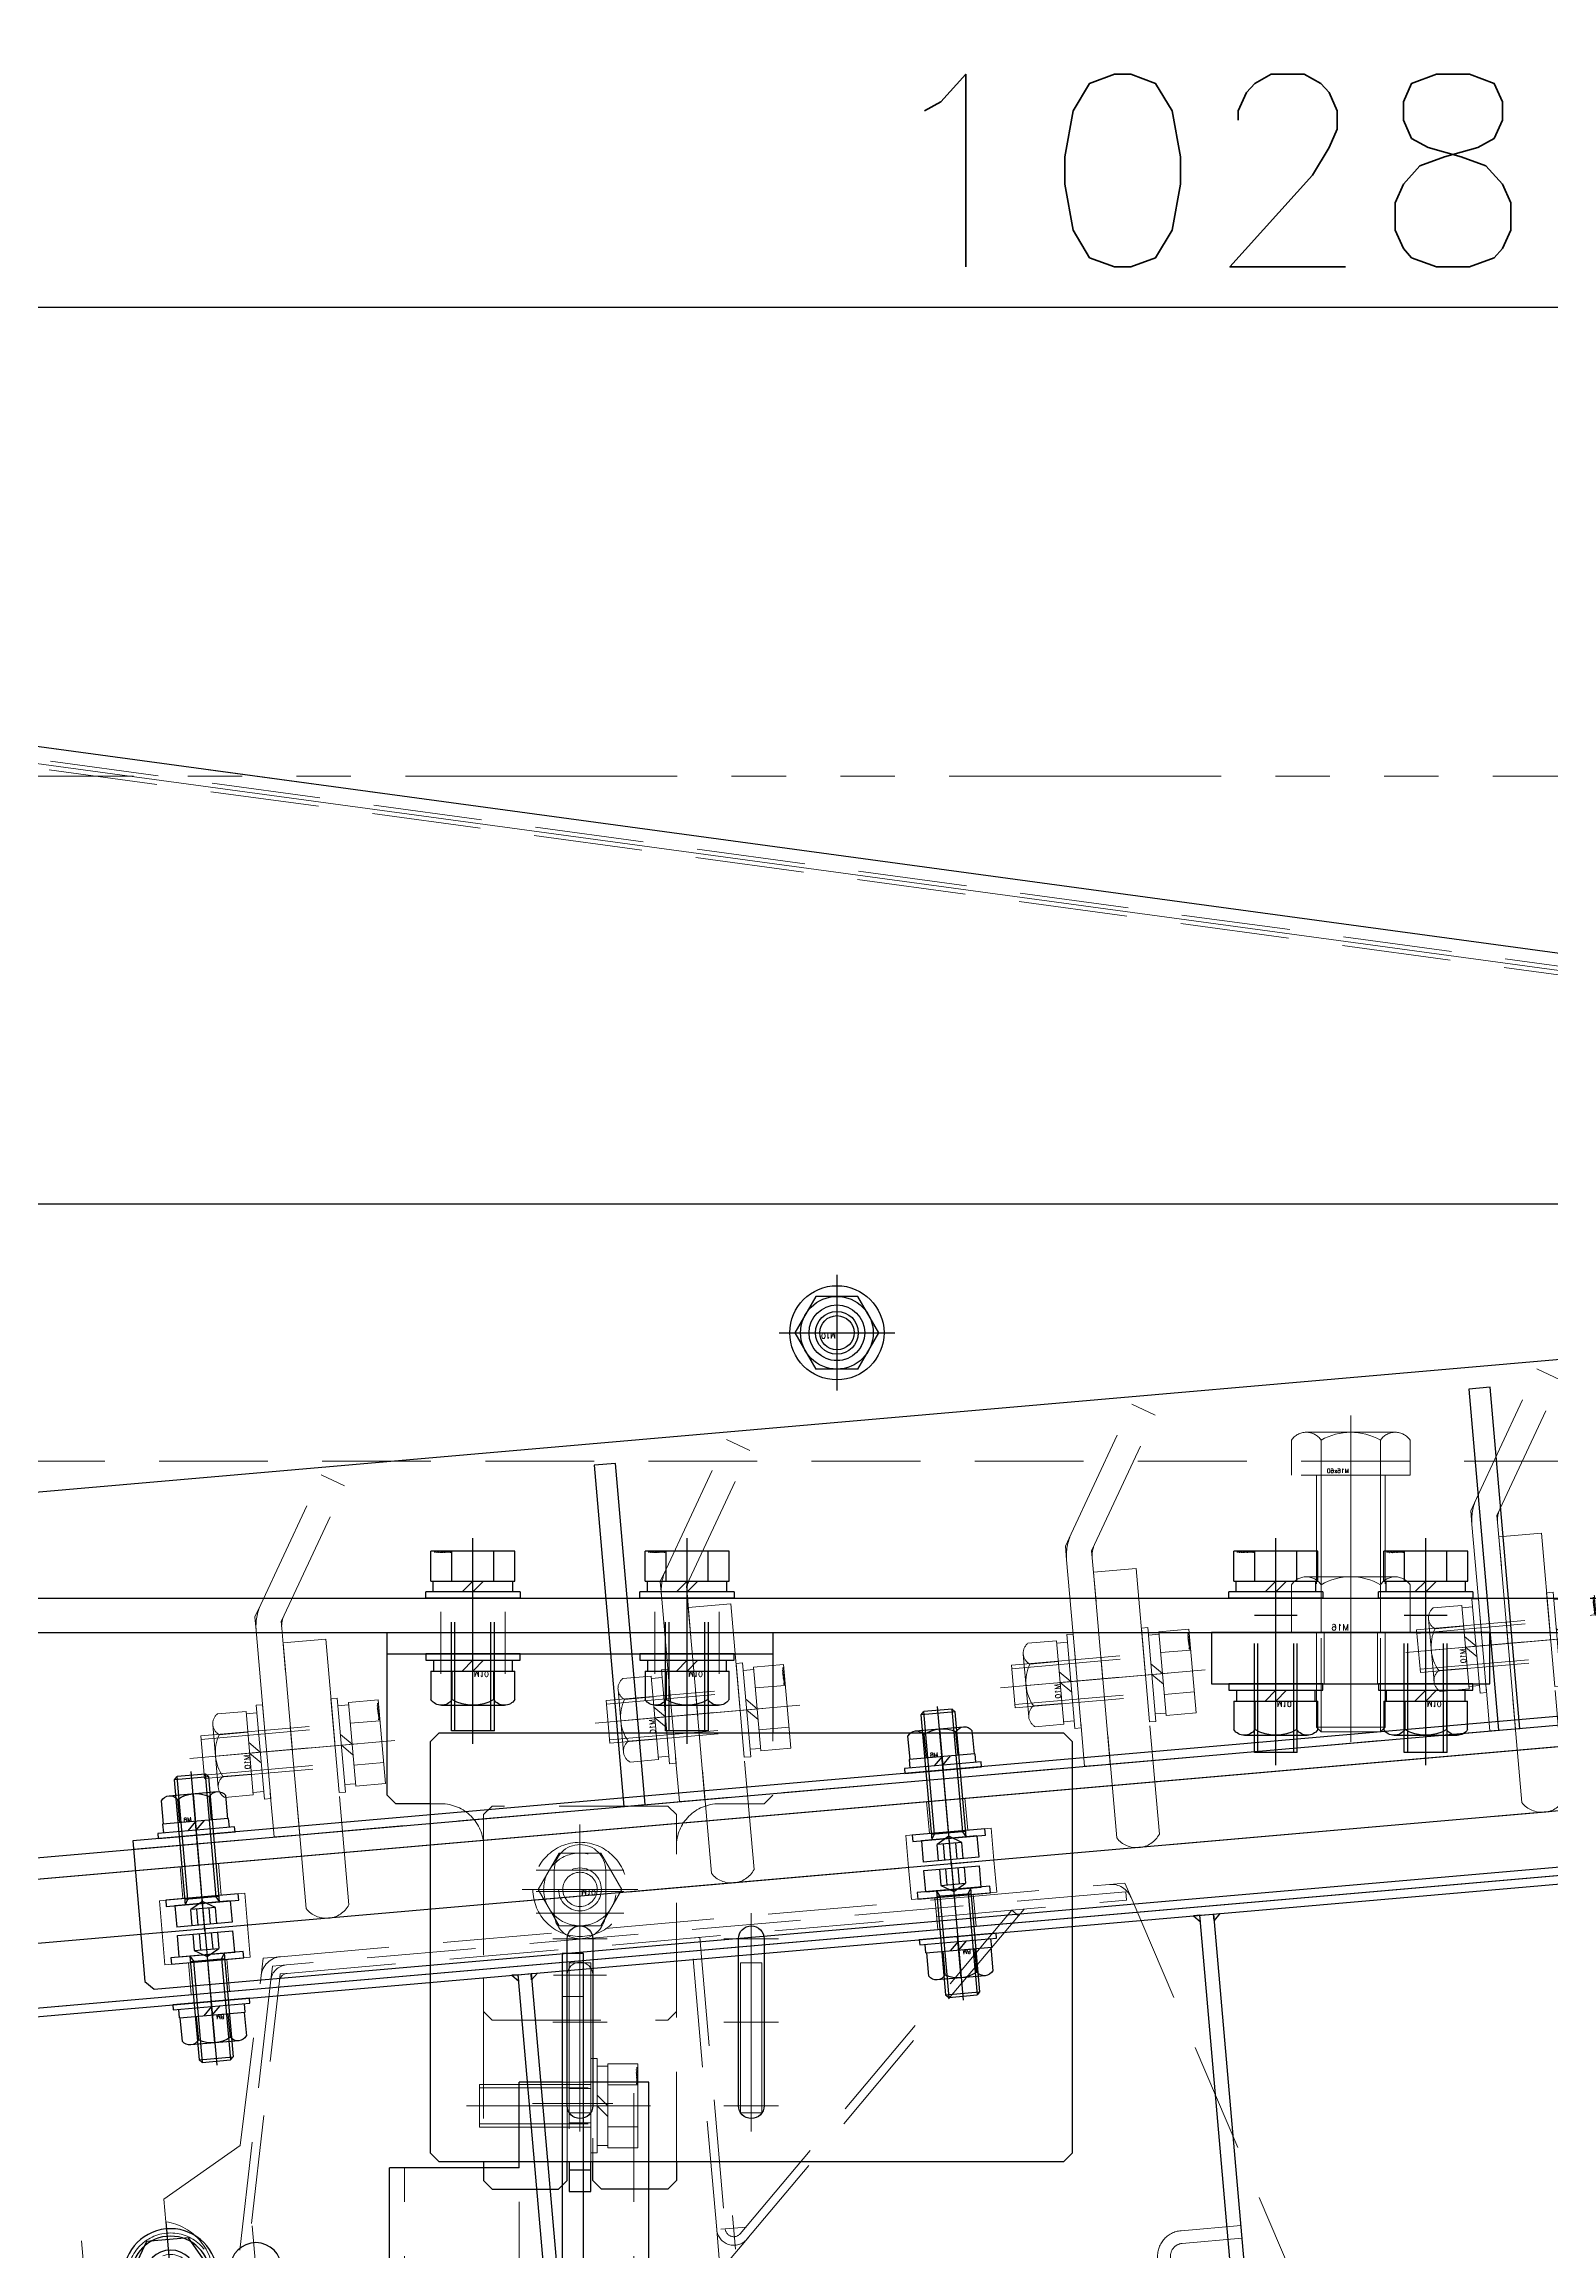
# Model space of a CAD drawing. Header units: millimetres. Extents: x -8731 to 85711, y -14522 to 31379.
# Drawn here: x 72489 to 72841, y 7617 to 8132 of the extents above; entities that cross this region are included whole.
import ezdxf

# ---------------------------------------------------------------- set-up
doc = ezdxf.new("R2010")
doc.units = ezdxf.units.MM
doc.header["$LTSCALE"] = 4
doc.header["$PDMODE"] = 99
doc.header["$PDSIZE"] = 1
for name, pattern in [('CENTER2', [28.575, 19.05, -3.175, 3.175, -3.175]), ('HIDDEN', [9.525, 6.35, -3.175]), ('PHANTOM2', [31.75, 15.875, -3.175, 3.175, -3.175, 3.175, -3.175])]:
    doc.linetypes.add(name, pattern=pattern)
for name, color, linetype, lineweight in [('04_HIDDEN', 2, 'HIDDEN', 13), ('05_CENTER', 4, 'CENTER2', 13), ('06_PHANTOM', 2, 'PHANTOM2', 13), ('07_TEXT', 3, 'Continuous', 13)]:
    doc.layers.add(name, color=color, linetype=linetype, lineweight=lineweight)
doc.layers.add('10_DRAFT', color=8, linetype='Continuous', lineweight=0, plot=False)
doc.styles.add('KANJI0', font='txt.shx', dxfattribs={"width": 0.9, "height": 30, "bigfont": 'bigfont'})
doc.styles.add('KSS_TXT', font='txt.shx', dxfattribs={"bigfont": 'extfont2.shx'})
doc.styles.add('KSS_TXT_L', font='txt.shx', dxfattribs={"height": 9, "bigfont": 'extfont2.shx'})
doc.dimstyles.new('KSS_DIM', dxfattribs={"dimscale": 3, "dimtxt": 3, "dimasz": 2.5, "dimexe": 1.25, "dimexo": 0.625, "dimtad": 1, "dimdsep": 46, "dimtxsty": 'KSS_TXT', "dimblk": 'OPEN30', "dimcen": 0, "dimazin": 2, "dimtfac": 0.75, "dimtmove": 0, "dimatfit": 3, "dimldrblk": 'OPEN30', "dimfxl": 1, "dimtolj": 1, "dimarcsym": 0})

# ---------------------------------------------------------------- blocks, each defined once
blk = doc.blocks.new('A$C2A205131_1_1_1')
at = {"color": 0}
for p, q in [((1025, 18), (0, 18)), ((4.33, -42.59), (1024.33, -181.23))]:
    blk.add_line(p, q, dxfattribs=at)
blk.add_circle((600, -12), 6.5, dxfattribs=at)
at = {"layer": '04_HIDDEN'}
for p, q in [((3.46, -39.44), (1026.27, -178.47)), ((3.73, -37.46), (1026.54, -176.48))]:
    blk.add_line(p, q, dxfattribs=at)
at = {"layer": '05_CENTER'}
for p, q in [((600, -24.03), (600, 0.03)), ((612.03, -12), (587.97, -12))]:
    blk.add_line(p, q, dxfattribs=at)
at = {"layer": '10_DRAFT'}
blk.add_lwpolyline([(1029, -272), (1029, -180.45, 0.375177), (1026.4, -177.47), (3.6, -38.45, -0.375177), (1, -35.48), (1, 18)], format="xyb", dxfattribs=at)
blk = doc.blocks.new('10b_2_1')
at = {"color": 0, "linetype": 'CENTER2'}
for p, q in [((0, -13.51), (0, 13.51)), ((13.51, 0), (-13.51, 0))]:
    blk.add_line(p, q, dxfattribs=at)
at = {"color": 0}
for p, q in [((-4.9, 8.49), (-9.8, 0)), ((-4.9, 8.49), (4.9, 8.49)), ((9.8, 0), (4.9, 8.49)), ((-9.8, 0), (-4.9, -8.49)), ((4.9, -8.49), (9.8, 0)), ((-4.9, -8.49), (4.9, -8.49))]:
    blk.add_line(p, q, dxfattribs=at)
for radius in [11, 8.49, 5, 4]:
    blk.add_circle((0, 0), radius, dxfattribs=at)
at = {"layer": '10_DRAFT', "style": 'KSS_TXT'}
blk.add_text('M10', height=1.25, dxfattribs=at).set_placement((0.26, 0.12))
blk = doc.blocks.new('A$C08C40B1A_1')
blk.add_blockref('10b_2_1', (-900, 0))
at = {"layer": '04_HIDDEN'}
blk.add_blockref('A$C2A205131_1_1_1', (-1500, 12), dxfattribs=at)
blk = doc.blocks.new('_Open30')
at = {"color": 0, "linetype": 'ByBlock', "lineweight": -2}
for p, q in [((-1, 0.268), (0, 0)), ((0, 0), (-1, -0.268)), ((0, 0), (-1, 0))]:
    blk.add_line(p, q, dxfattribs=at)
blk = doc.blocks.new('*D4588')
at = {"layer": '07_TEXT', "color": 0, "lineweight": -2, "transparency": 16777216}
for p, q in [((72245.94, 8060.74), (72245.94, 8089.68)), ((73273.94, 7870.74), (73273.94, 8089.68)), ((72283.44, 8070.93), (73236.44, 8070.93))]:
    blk.add_line(p, q, dxfattribs=at)
at = {"layer": 'Defpoints', "color": 0, "transparency": 16777216}
for p in [(73273.94, 8070.93), (72245.94, 8051.37), (73273.94, 7861.37)]:
    blk.add_point(p, dxfattribs=at)
at = {"layer": '07_TEXT', "color": 0, "lineweight": -2, "transparency": 16777216, "xscale": 37.5, "yscale": 37.5, "zscale": 37.5, "rotation": 180}
blk.add_blockref('_Open30', (72245.94, 8070.93), dxfattribs=at)
at = {"layer": '07_TEXT', "color": 0, "lineweight": -2, "transparency": 16777216, "xscale": 37.5, "yscale": 37.5, "zscale": 37.5}
blk.add_blockref('_Open30', (73273.94, 8070.93), dxfattribs=at)
at = {"layer": '07_TEXT', "color": 0, "transparency": 16777216, "insert": (72759.94, 8102.81), "char_height": 45, "attachment_point": 5, "style": 'KSS_TXT'}
blk.add_mtext('\\A1;1028', dxfattribs=at)
blk = doc.blocks.new('A$C2B5B3F11_1_1_1')
at = {"color": 0}
blk.add_line((50, -192), (2550, -192), dxfattribs=at)
blk.add_lwpolyline([(50, -200), (2550, -200), (2550, -100), (50, -100)], close=True, dxfattribs=at)
blk.add_circle((1950, -130), 6.5, dxfattribs=at)
at = {"layer": '05_CENTER'}
for p, q in [((1950, -117.97), (1950, -142.03)), ((1937.97, -130), (1962.03, -130)), ((1865, -208.1), (1865, -183.9)), ((1915, -208.1), (1915, -183.9)), ((2052.5, -208.07), (2052.5, -183.87)), ((2087.5, -208.06), (2087.5, -183.87))]:
    blk.add_line(p, q, dxfattribs=at)
blk = doc.blocks.new('A$C630344D5_1_1_1')
at = {"color": 0}
blk.add_lwpolyline([(1160, 150.2), (280, 150.2, -0.037623), (275.52, 150.54), (28.38, 187.87, 1.096072), (6.32, -189.89), (309, -179.82, -0.030069), (312.61, -179.91), (1997.39, -326.79, 0.610481), (2025.81, -281.61), (1921.29, -105.09, -0.309422), (1923.51, -71.27), (2106.95, 162.34, 0.68117), (2034, 286.77), (1164.64, 150.56, -0.038872), (1160, 150.2)], format="xyb", dxfattribs=at)
blk = doc.blocks.new('A$C7E374867_2_1')
at = {"color": 0}
for p, q in [((-9.81, 11), (9.81, 11)), ((-9.81, 4), (-9.81, 11)), ((-4.91, 4), (-4.91, 11)), ((4.91, 4), (4.91, 11)), ((9.81, 4), (9.81, 11)), ((-11, 1.5), (11, 1.5)), ((-11, 1.5), (-11, 0)), ((-11, 0), (11, 0)), ((9.81, 4), (-9.81, 4)), ((-9.25, 4), (-9.25, 1.5)), ((0, 1.5), (-2.5, 4)), ((0, 4), (2.5, 1.5)), ((9.25, 1.5), (9.25, 4)), ((11, 0), (11, 1.5))]:
    blk.add_line(p, q, dxfattribs=at)
at = {"color": 0, "linetype": 'CENTER2'}
blk.add_line((0, -29), (0, 14), dxfattribs=at)
at = {"color": 0, "linetype": 'HIDDEN'}
for p, q in [((-5, -26), (-5, 0)), ((-4.19, -26), (-4.19, 0)), ((4.19, -26), (4.19, 0)), ((5, -26), (5, 0)), ((-5, -26), (5, -26))]:
    blk.add_line(p, q, dxfattribs=at)
at = {"layer": '10_DRAFT', "style": 'KSS_TXT_L'}
blk.add_text('BT-M10x30L,SW,PW', height=0.3, dxfattribs=at).set_placement((5.05, 10.66))
blk = doc.blocks.new('M10Tz_1_1_1')
at = {"color": 0}
for radius in [5, 4]:
    blk.add_circle((0, 0), radius, dxfattribs=at)
at = {"layer": '05_CENTER'}
for p, q in [((0, -8.34), (0, 8.34)), ((8.34, 0), (-8.34, 0))]:
    blk.add_line(p, q, dxfattribs=at)
blk = doc.blocks.new('A$C3BC44F41_1_1')
at = {"color": 0}
for p, q in [((9.5, 130), (7.5, 128)), ((9.5, 130), (25, 130)), ((27, 128), (25, 130)), ((33, 128), (35, 130)), ((35, 130), (50.5, 130)), ((50.5, 130), (52.5, 128)), ((7.5, 50), (7.5, 128)), ((27, 128), (27, 80)), ((33, 80), (33, 128)), ((52.5, 128), (52.5, 50)), ((-15, 38), (-13, 40)), ((-15, 38), (-15, 0)), ((-13, 40), (-2.5, 40)), ((62.5, 40), (73, 40)), ((73, 40), (75, 38)), ((75, 0), (75, 38)), ((75, 5), (-15, 5)), ((-15, 0), (75, 0))]:
    blk.add_line(p, q, dxfattribs=at)
for centre, radius, start, end in [((30, 80), 3, 180, 0), ((-2.5, 50), 10, 270, 0), ((62.5, 50), 10, 180, 270)]:
    blk.add_arc(centre, radius, start, end, dxfattribs=at)
at = {"layer": '05_CENTER'}
for p, q in [((23.79, 80), (36.21, 80)), ((-2.5, 9.66), (-2.5, -4.8)), ((12.5, 9.66), (12.5, -4.8)), ((47.5, 9.66), (47.5, -4.8)), ((62.5, 9.66), (62.5, -4.8))]:
    blk.add_line(p, q, dxfattribs=at)
at = {"layer": '10_DRAFT'}
for p, q in [((5, 5), (5, 0)), ((55, 5), (55, 0))]:
    blk.add_line(p, q, dxfattribs=at)
blk.add_blockref('M10Tz_1_1_1', (30, 60))
blk = doc.blocks.new('A$C16652244_1_1')
at = {"color": 0}
blk.add_line((0, 15), (5, 15), dxfattribs=at)
blk.add_lwpolyline([(0, 20), (5, 20), (5, -20), (0, -20)], close=True)
at = {"layer": '04_HIDDEN'}
for p, q in [((0, 5), (5, 5)), ((0, 4), (5, 4)), ((0, 0), (5, 0)), ((0, -4), (5, -4)), ((0, -5), (5, -5))]:
    blk.add_line(p, q, dxfattribs=at)
at = {"layer": '05_CENTER'}
blk.add_line((-4.09, 0), (9.09, 0), dxfattribs=at)
blk = doc.blocks.new('A$C218D197C_1_1')
at = {"color": 0}
blk.add_lwpolyline([(-20.5, 30), (20.5, 30), (22.5, 28), (22.5, -18), (20.5, -20), (-20.5, -20), (-22.5, -18), (-22.5, 28)], close=True, dxfattribs=at)
blk.add_lwpolyline([(-6, 5), (-6, -5, 1), (6, -5), (6, 5, 1)], format="xyb", close=True, dxfattribs=at)
at = {"layer": '05_CENTER'}
for p, q in [((0, -15.68), (0, 15.68)), ((-10.27, 5), (10.27, 5)), ((-10.27, -5), (10.27, -5))]:
    blk.add_line(p, q, dxfattribs=at)
at = {"layer": '10_DRAFT'}
blk.add_line((-10.27, 0), (10.27, 0), dxfattribs=at)
blk = doc.blocks.new('A$C1A3C2C0C_1_1_1')
at = {"color": 0}
for p, q in [((-9.81, 11), (9.81, 11)), ((-9.81, 4), (-9.81, 11)), ((-4.91, 4), (-4.91, 11)), ((4.91, 4), (4.91, 11)), ((9.81, 4), (9.81, 11)), ((-11, 1.5), (11, 1.5)), ((-11, 1.5), (-11, 0)), ((9.81, 4), (-9.81, 4)), ((-9.25, 4), (-9.25, 1.5)), ((0, 1.5), (-2.5, 4)), ((0, 4), (2.5, 1.5)), ((9.25, 1.5), (9.25, 4)), ((11, 0), (11, 1.5)), ((-11, 0), (11, 0))]:
    blk.add_line(p, q, dxfattribs=at)
at = {"color": 0, "linetype": 'CENTER2'}
blk.add_line((0, -34), (0, 14), dxfattribs=at)
at = {"color": 0, "linetype": 'HIDDEN'}
for p, q in [((-5, -31), (-5, 0)), ((-4.19, -31), (-4.19, 0)), ((4.19, -31), (4.19, 0)), ((5, -31), (5, 0)), ((-5, -31), (5, -31))]:
    blk.add_line(p, q, dxfattribs=at)
at = {"layer": '10_DRAFT', "style": 'KSS_TXT_L'}
blk.add_text('BT-M10x35L,SW,PW', height=0.3, dxfattribs=at).set_placement((5.1, 10.66))
blk = doc.blocks.new('M10Nza_1_1_1')
at = {"color": 0}
for p, q in [((-9.8, 4), (-9.8, 10.69)), ((-7.35, 12), (7.35, 12)), ((-4.9, 4), (-4.9, 10.69)), ((4.9, 10.69), (4.9, 4)), ((9.8, 10.69), (9.8, 4)), ((-9.8, 4), (9.8, 4)), ((-9.2, 1.5), (-9.2, 4)), ((0, 1.5), (-2.5, 4)), ((0, 4), (2.5, 1.5)), ((9.2, 4), (9.2, 1.5))]:
    blk.add_line(p, q, dxfattribs=at)
at = {"color": 0, "linetype": 'CENTER2'}
blk.add_line((0, 12), (0, 0), dxfattribs=at)
at = {"color": 0}
blk.add_lwpolyline([(-11, 1.5), (11, 1.5), (11, 0), (-11, 0)], close=True, dxfattribs=at)
for centre, radius, start, end in [((-7.35, 9.06), 2.94, 33.626, 146.374), ((0, 2.2), 9.8, 60, 120), ((7.35, 9.06), 2.94, 33.626, 146.374)]:
    blk.add_arc(centre, radius, start, end, dxfattribs=at)
at = {"layer": '10_DRAFT', "style": 'KSS_TXT'}
blk.add_text('M10', height=1.25, dxfattribs=at).set_placement((0.26, 4.12))
blk = doc.blocks.new('A$C7A2666B6_1_1')
at = {"color": 0}
blk.add_lwpolyline([(-73, 10.6), (73, 10.6), (75, 8.6), (75, -87.4), (73, -89.4), (-73, -89.4), (-75, -87.4), (-75, 8.6)], close=True, dxfattribs=at)
for points in [[(-43, -2.4), (-43, -41.4, 1), (-37, -41.4), (-37, -2.4, 1)], [(-3, -2.4), (-3, -41.4, 1), (3, -41.4), (3, -2.4, 1)]]:
    blk.add_lwpolyline(points, format="xyb", close=True, dxfattribs=at)
at = {"layer": '05_CENTER'}
for p, q in [((-40, -47.4), (-40, 3.6)), ((0, -47.4), (0, 3.6)), ((-46.37, -2.4), (-33.62, -2.4)), ((-6.37, -2.4), (6.38, -2.4)), ((-46.37, -41.4), (-33.62, -41.4)), ((-6.37, -41.4), (6.38, -41.4))]:
    blk.add_line(p, q, dxfattribs=at)
at = {"layer": '10_DRAFT'}
for p, q in [((-46.37, -21.9), (-33.62, -21.9)), ((-6.37, -21.9), (6.38, -21.9))]:
    blk.add_line(p, q, dxfattribs=at)
for points in [[(-42.5, -0.74), (-37.5, -0.74), (-37.5, -35.74), (-42.5, -35.74)], [(-2.5, -0.74), (2.5, -0.74), (2.5, -35.74), (-2.5, -35.74)]]:
    blk.add_lwpolyline(points, close=True, dxfattribs=at)
blk = doc.blocks.new('A$C20B961BA_1_1')
for p, q in [((-22.5, 128), (-20.5, 130)), ((-20.5, 130), (-5, 130)), ((-5, 130), (-3, 128)), ((-2.5, 123.53), (-2.5, 130.53)), ((-2.5, 130.53), (2.5, 130.53)), ((2.5, 130.53), (2.5, 123.53)), ((5, 130), (3, 128)), ((20.5, 130), (5, 130)), ((22.5, 128), (20.5, 130)), ((-22.5, 123.53), (-22.5, 128)), ((-3, 128), (-3, 123.53)), ((-2.5, 125.53), (2.5, 125.53)), ((3, 128), (3, 123.53)), ((22.5, 123.53), (22.5, 128)), ((-43, 40), (-45, 38)), ((-45, 38), (-45, 0)), ((-35, 40), (-43, 40)), ((45, 0), (45, 23.53)), ((-45, 5), (45, 5)), ((-45, 0), (45, 0))]:
    blk.add_line(p, q)
for name, p in [('A$C7A2666B6_1_1', (40, 112.93)), ('M10Nza_1_1_1', (-25, 5)), ('M10Nza_1_1_1', (25, 5))]:
    blk.add_blockref(name, p)
at = {"rotation": 180}
for p in [(-25, -8), (25, -8)]:
    blk.add_blockref('A$C1A3C2C0C_1_1_1', p, dxfattribs=at)
at = {"layer": '04_HIDDEN'}
for name, p in [('A$C3BC44F41_1_1', (-30, 0)), ('A$C16652244_1_1', (-2.5, 110.53)), ('A$C218D197C_1_1', (0, 60.53)), ('10b_2_1', (0, 60))]:
    blk.add_blockref(name, p, dxfattribs=at)
at = {"layer": '04_HIDDEN', "rotation": 270}
blk.add_blockref('A$C7E374867_2_1', (2.5, 110.53), dxfattribs=at)
blk = doc.blocks.new('A$C26F8307A_1_1_1')
at = {"color": 0}
blk.add_lwpolyline([(-650, 0), (50, 0), (50, -15), (-650, -15)], close=True, dxfattribs=at)
at = {"layer": '04_HIDDEN'}
for p, q in [((-449.5, -7.5), (-449.5, 0)), ((-440.5, -7.5), (-440.5, 0)), ((-274.5, -7.5), (-274.5, 0)), ((-265.5, -7.5), (-265.5, 0)), ((-455, -7.5), (-435, -7.5)), ((-455, -15), (-455, -7.5)), ((-435, -7.5), (-435, -15)), ((-280, -7.5), (-260, -7.5)), ((-280, -15), (-280, -7.5)), ((-260, -7.5), (-260, -15))]:
    blk.add_line(p, q, dxfattribs=at)
at = {"layer": '05_CENTER'}
for p, q in [((-445, -22.32), (-445, 6.98)), ((-270, -22.32), (-270, 6.98))]:
    blk.add_line(p, q, dxfattribs=at)
blk = doc.blocks.new('A$C21297E54_1_1_1')
at = {"color": 0}
for p, q in [((-80, 2), (520, 2)), ((-80, 0), (520, 0))]:
    blk.add_line(p, q, dxfattribs=at)
for points in [[(200, 113), (197, 113), (197, 2), (200, 2)], [(360, 113), (356.81, 113), (356.81, 2), (360, 2)]]:
    blk.add_lwpolyline(points, close=True, dxfattribs=at)
at = {"color": 3}
for points in [[(197, 2), (195.5, 2), (195.5, 2), (197, 3.5)], [(200, 2), (201.5, 2), (201.5, 2), (200, 3.5)], [(356.81, 2), (355.31, 2), (355.31, 2), (356.81, 3.5)], [(360, 2), (361.5, 2), (361.5, 2), (360, 3.5)]]:
    blk.add_lwpolyline(points, close=True, dxfattribs=at)
at = {"color": 0}
for centre in [(110, 65), (130, 65)]:
    blk.add_circle(centre, 6, dxfattribs=at)
at = {"layer": '05_CENTER'}
for p, q in [((90, 55.07), (90, 74.93)), ((110, 55.07), (110, 74.93)), ((130, 55.07), (130, 74.93)), ((125, -5.61), (125, 7.61)), ((300, -5.61), (300, 7.61))]:
    blk.add_line(p, q, dxfattribs=at)
blk = doc.blocks.new('M8Nza_1_1_1')
at = {"color": 0}
for p, q in [((-7.5, 8.69), (-7.5, 3.2)), ((5.62, 9.7), (-5.63, 9.7)), ((-3.75, 3.2), (-3.75, 8.69)), ((3.75, 8.69), (3.75, 3.2)), ((7.5, 3.2), (7.5, 8.69)), ((-7.7, 3.2), (7.7, 3.2)), ((-7.7, 3.2), (-7.7, 1.2)), ((0, 1.2), (-2, 3.2)), ((0, 3.2), (2, 1.2)), ((7.7, 3.2), (7.7, 1.2))]:
    blk.add_line(p, q, dxfattribs=at)
at = {"color": 0, "linetype": 'CENTER2'}
blk.add_line((0, 9.7), (0, 0), dxfattribs=at)
at = {"color": 0}
blk.add_lwpolyline([(-9, 1.2), (9, 1.2), (9, 0), (-9, 0)], close=True, dxfattribs=at)
for centre, radius, start, end in [((-5.63, 7.45), 2.25, 33.626, 146.374), ((0, 2.2), 7.5, 60, 120), ((5.62, 7.45), 2.25, 33.626, 146.374)]:
    blk.add_arc(centre, radius, start, end, dxfattribs=at)
at = {"layer": '10_DRAFT', "style": 'KSS_TXT'}
blk.add_text('M8', height=1, dxfattribs=at).set_placement((0.87, 3.27))
blk = doc.blocks.new('CBS8-20b_1_1')
at = {"color": 0}
for p, q in [((0, 6.5), (-5, 6.5)), ((-5, 6.5), (-5, -6.5)), ((0, 6.5), (0, -6.5)), ((0, 4), (24.32, 4)), ((0.08, 4), (1.25, 3.32)), ((1.25, 4), (1.25, -4)), ((1.25, 3.32), (25, 3.32)), ((24.32, 4), (24.32, -4)), ((24.32, 4), (25, 3.32)), ((25, 3.32), (25, -3.32)), ((0, -4), (24.32, -4)), ((0.08, -4), (1.25, -3.32)), ((1.25, -3.32), (25, -3.32)), ((24.32, -4), (25, -3.32)), ((0, -6.5), (-5, -6.5))]:
    blk.add_line(p, q, dxfattribs=at)
at = {"color": 0, "linetype": 'CENTER2'}
blk.add_line((-6.47, 0), (25.92, 0), dxfattribs=at)
at = {"color": 0, "linetype": 'HIDDEN'}
for p, q in [((-5, 2.89), (-1.2, 2.89)), ((-5, 1.44), (-1.2, 1.44)), ((-1.2, 2.89), (-1.2, -2.89)), ((-1.2, 2.89), (0.47, 0)), ((0.47, 0), (-1.2, -2.89)), ((-5, -1.44), (-1.2, -1.44)), ((-5, -2.89), (-1.2, -2.89)), ((-0.37, -1.44), (-0.37, -1.44)), ((0.05, -0.72), (0.05, -0.72))]:
    blk.add_line(p, q, dxfattribs=at)
blk = doc.blocks.new('A$C2B9527C7_1_1')
at = {"color": 0}
blk.add_lwpolyline([(0, -8.5), (0, 8.5), (1.5, 8.5), (1.5, -8.5)], close=True, dxfattribs=at)
blk = doc.blocks.new('A$C2D9B734A_1_1')
at = {"color": 4}
for name in ['CBS8-20b_1_1', 'A$C2B9527C7_1_1']:
    blk.add_blockref(name, (-1.5, 0), dxfattribs=at)
blk = doc.blocks.new('A$C491655AE_1_1_1')
at = {"color": 0, "linetype": 'CENTER2'}
for p, q in [((0, -12.64), (0, 12.64)), ((-12.64, 0), (12.64, 0))]:
    blk.add_line(p, q, dxfattribs=at)
at = {"color": 0}
for p, q in [((-9.81, 0), (-4.91, 8.5)), ((-4.91, 8.5), (4.91, 8.5)), ((4.91, 8.5), (9.81, 0)), ((-4.91, -8.5), (-9.81, 0)), ((9.81, 0), (4.91, -8.5)), ((4.91, -8.5), (-4.91, -8.5))]:
    blk.add_line(p, q, dxfattribs=at)
for radius in [11, 9.25]:
    blk.add_circle((0, 0), radius, dxfattribs=at)
at = {"layer": '10_DRAFT', "style": 'KSS_TXT_L'}
blk.add_text('BT-M10', height=0.3, dxfattribs=at).set_placement((-0.7, -0.54))
blk = doc.blocks.new('FWTAS-D20-M10-T20.0b_1_1')
at = {"color": 0}
for radius in [10, 5, 4]:
    blk.add_circle((0, 0), radius, dxfattribs=at)
at = {"layer": '05_CENTER', "color": 0}
for p, q in [((0, -12.1), (0, 12.1)), ((12.1, 0), (-12.1, 0))]:
    blk.add_line(p, q, dxfattribs=at)
blk = doc.blocks.new('NTFLS-20a_1_1')
at = {"color": 0}
for p, q in [((-9.8, 1.31), (-9.8, 18.69)), ((-7.35, 20), (7.35, 20)), ((-4.9, 1.31), (-4.9, 18.69)), ((4.9, 18.69), (4.9, 1.31)), ((9.8, 18.69), (9.8, 1.31)), ((-7.35, 0), (7.35, 0))]:
    blk.add_line(p, q, dxfattribs=at)
for centre, radius, start, end in [((-7.35, 17.06), 2.94, 33.626, 146.374), ((0, 10.2), 9.8, 60, 120), ((7.35, 17.06), 2.94, 33.626, 146.374), ((-7.35, 2.94), 2.94, 213.626, 326.374), ((0, 9.8), 9.8, 240, 300), ((7.35, 2.94), 2.94, 213.626, 326.374)]:
    blk.add_arc(centre, radius, start, end, dxfattribs=at)
at = {"layer": '04_HIDDEN', "color": 0}
for p, q in [((-5, 20), (-5, 0)), ((-4, 20), (-4, 0)), ((4, 20), (4, 0)), ((5, 20), (5, 0))]:
    blk.add_line(p, q, dxfattribs=at)
at = {"layer": '10_DRAFT', "linetype": 'CENTER2'}
blk.add_line((0, 20), (0, 0), dxfattribs=at)
blk = doc.blocks.new('M10Nu_1_1_1')
at = {"color": 0}
for p, q in [((-9.8, 0), (-9.8, 6.69)), ((-7.35, 8), (7.35, 8)), ((-4.9, 0), (-4.9, 6.69)), ((4.9, 6.69), (4.9, 0)), ((9.8, 6.69), (9.8, 0)), ((-9.8, 0), (9.8, 0))]:
    blk.add_line(p, q, dxfattribs=at)
at = {"color": 0, "linetype": 'CENTER2'}
blk.add_line((0, 8), (0, 0), dxfattribs=at)
at = {"color": 0}
for centre, radius, start, end in [((-7.35, 5.06), 2.94, 33.626, 146.374), ((0, -1.8), 9.8, 60, 120), ((7.35, 5.06), 2.94, 33.626, 146.374)]:
    blk.add_arc(centre, radius, start, end, dxfattribs=at)
at = {"layer": '10_DRAFT', "style": 'KANJI0', "width": 0.82}
blk.add_text('Ｍ１０', height=1.25, dxfattribs=at).set_placement((0.26, 0.12))
blk = doc.blocks.new('A$C7A442ECB_1_1')
at = {"color": 0}
for p, q in [((-9.81, 57), (9.81, 57)), ((-9.81, 50), (-9.81, 57)), ((-4.91, 50), (-4.91, 57)), ((4.91, 50), (4.91, 57)), ((9.81, 50), (9.81, 57)), ((-9.81, 50), (9.81, 50))]:
    blk.add_line(p, q, dxfattribs=at)
at = {"color": 0, "linetype": 'CENTER2'}
blk.add_line((0, -3), (0, 60), dxfattribs=at)
at = {"color": 0, "linetype": 'HIDDEN'}
for p, q in [((-5, 0), (-5, 50)), ((-5, 48.04), (5, 48.04)), ((-4.19, 0), (-4.19, 48.04)), ((4.19, 0), (4.19, 48.04)), ((5, 0), (5, 50)), ((-5, 0), (5, 0))]:
    blk.add_line(p, q, dxfattribs=at)
at = {"layer": '10_DRAFT', "style": 'KSS_TXT_L'}
blk.add_text('BT-M10x50L', height=0.3, dxfattribs=at).set_placement((6.32, 56.66))
blk = doc.blocks.new('A$C5BE71404_1')
at = {"color": 0}
for p, q in [((-3, 38), (-3, 7.5)), ((-1, 40), (0, 40)), ((0, 0), (0, 40)), ((-40, 1), (-40, 0)), ((0, 0), (-40, 0)), ((-7.5, 3), (-38, 3))]:
    blk.add_line(p, q, dxfattribs=at)
for centre, radius, start, end in [((-1, 38), 2, 90, 180), ((-7.5, 7.5), 4.5, 270, 0), ((-38, 1), 2, 90, 180)]:
    blk.add_arc(centre, radius, start, end, dxfattribs=at)
blk = doc.blocks.new('A$C55D036C2_1_1')
at = {"layer": '05_CENTER'}
blk.add_line((0, -3.71), (0, 6.83), dxfattribs=at)
blk.add_blockref('A$C5BE71404_1', (20, 0))
blk = doc.blocks.new('A$C7AFA21F4_1_1_1')
at = {"color": 0}
for p, q in [((-9.81, 11), (9.81, 11)), ((-9.81, 4), (-9.81, 11)), ((-4.91, 4), (-4.91, 11)), ((4.91, 4), (4.91, 11)), ((9.81, 4), (9.81, 11)), ((-11, 1.5), (11, 1.5)), ((-11, 1.5), (-11, 0)), ((-11, 0), (11, 0)), ((9.81, 4), (-9.81, 4)), ((-9.25, 4), (-9.25, 1.5)), ((0, 1.5), (-2.5, 4)), ((0, 4), (2.5, 1.5)), ((9.25, 1.5), (9.25, 4)), ((11, 0), (11, 1.5))]:
    blk.add_line(p, q, dxfattribs=at)
at = {"color": 0, "linetype": 'CENTER2'}
blk.add_line((0, -24), (0, 14), dxfattribs=at)
at = {"color": 0, "linetype": 'HIDDEN'}
for p, q in [((-5, -21), (-5, 0)), ((-4.19, -21), (-4.19, 0)), ((4.19, -21), (4.19, 0)), ((5, -21), (5, 0)), ((-5, -21), (5, -21))]:
    blk.add_line(p, q, dxfattribs=at)
at = {"layer": '10_DRAFT', "style": 'KSS_TXT_L'}
blk.add_text('BT-M10x25L,SW,PW', height=0.3, dxfattribs=at).set_placement((5.1, 10.66))
blk = doc.blocks.new('A$C50F277F6_1_1')
h = blk.add_hatch(color=3)
h.dxf.hatch_style = 1
h.paths.add_polyline_path([(-9.8, 1.31), (-10.87, 0), (-7.35, 0, -0.251062)])
h = blk.add_hatch(color=3)
h.dxf.hatch_style = 1
h.paths.add_polyline_path([(9.8, 1.31), (10.87, 0), (7.35, 0, 0.251062)])
h = blk.add_hatch(color=3)
h.dxf.hatch_style = 1
h.paths.add_polyline_path([(110.2, 1.31), (109.13, 0), (112.65, 0, -0.251062)])
h = blk.add_hatch(color=3)
h.dxf.hatch_style = 1
h.paths.add_polyline_path([(129.8, 1.31), (130.87, 0), (127.35, 0, 0.251062)])
at = {"color": 0}
for p, q in [((175, 0), (-15, 0)), ((-15, 0), (-15, -3)), ((175, 0), (-15, 0)), ((-15, 0), (-15, -10)), ((175, -10), (175, 0)), ((-15, -3), (175, -3)), ((-15, -10), (-113.34, -28.98)), ((136.13, -128.56), (175, -10)), ((-117, -33.8), (-117, -42)), ((-117, -42), (-117, -47)), ((-117, -47), (-98, -47)), ((-115, -47), (-115, -50)), ((-113, -50), (-115, -50)), ((-115, -50), (-113, -50)), ((-113, -50), (-113, -47)), ((-95, -72.65), (-95, -78)), ((-95, -78), (-76.17, -88.87)), ((-76.17, -88.87), (-67.84, -128.04)), ((33, -128), (35, -128)), ((-62.95, -132), (131.38, -132))]:
    blk.add_line(p, q, dxfattribs=at)
at = {"color": 3}
for p, q in [((-9.8, 1.31), (-10.87, 0)), ((9.8, 1.31), (10.87, 0)), ((110.2, 1.31), (109.13, 0)), ((129.8, 1.31), (130.87, 0))]:
    blk.add_line(p, q, dxfattribs=at)
at = {"color": 0}
for centre, radius, start, end in [((-112, -33.8), 5, 105.5241, 180), ((-98, -60), 13, 283.3424, 90), ((-62.95, -127), 5, 192, 270), ((131.38, -127), 5, 270, 341.8473)]:
    blk.add_arc(centre, radius, start, end, dxfattribs=at)
at = {"layer": '04_HIDDEN'}
for p, q in [((-6, 0), (-6, -3)), ((6, 0), (6, -3)), ((114, 0), (114, -3)), ((126, 0), (126, -3)), ((-111, -30), (-86.63, -30)), ((-115, -47), (-115, -34)), ((-113, -34), (-113, -47)), ((-86.63, -32), (-111, -32)), ((-65.65, -126.8), (-84.67, -33.6)), ((-82.71, -33.2), (-63.69, -126.4)), ((33, -59.66), (33, -128)), ((35, -128), (35, -59.66)), ((38.41, -58.24), (108.17, -128)), ((109.59, -126.59), (39.83, -56.83)), ((-61.73, -128), (135, -128)), ((108.17, -128), (109.59, -126.59)), ((135, -128), (135, -130)), ((135, -130), (-61.73, -130))]:
    blk.add_line(p, q, dxfattribs=at)
blk.add_lwpolyline([(135, -44), (135, 0), (138, 0), (138, -44, 0.414214), (141, -47), (155, -47), (155, -50), (141, -50, -0.414214)], format="xyb", close=True, dxfattribs=at)
for centre, radius, start, end in [((-111, -34), 4, 90, 180), ((-86.63, -34), 4, 11.5346, 90), ((-111, -34), 2, 90, 180), ((-86.63, -34), 2, 11.5346, 90), ((37, -59.66), 4, 45, 180), ((37, -59.66), 2, 45, 180), ((-61.73, -126), 4, 191.5346, 270), ((-61.73, -126), 2, 191.5346, 270)]:
    blk.add_arc(centre, radius, start, end, dxfattribs=at)
at = {"layer": '05_CENTER'}
for p, q in [((0, 5.49), (0, -8.61)), ((120, 5.49), (120, -8.61)), ((155, 5.49), (155, -8.61))]:
    blk.add_line(p, q, dxfattribs=at)
at = {"layer": '10_DRAFT'}
for p, q in [((-113.34, -28.98), (-117, -30)), ((-117, -30), (-117, -33.8)), ((-86.63, -30), (-83.37, -30)), ((-83.37, -30), (-82.71, -33.2)), ((-86.63, -32), (-85, -32)), ((-85, -32), (-84.67, -33.6)), ((33, -60.55), (33, -50)), ((33, -50), (40.46, -57.46)), ((37, -62.66), (37, -54.76)), ((-94.33, -60), (-99.84, -60)), ((-98, -61.84), (-98, -58.16)), ((-95, -61.21), (-95, -58.79)), ((34, -59.66), (40, -59.66)), ((-67.84, -128.04), (-67, -132)), ((-65, -130), (-65.65, -126.8)), ((-63.37, -128), (-63.69, -126.4)), ((-61.73, -128), (-63.37, -128)), ((109.59, -126.59), (111, -128)), ((136.13, -128.56), (135, -132)), ((-67, -132), (-62.95, -132)), ((-61.73, -130), (-65, -130)), ((135, -132), (131.38, -132))]:
    blk.add_line(p, q, dxfattribs=at)
at = {"color": 4}
for p in [(0, 0), (120, 0)]:
    blk.add_blockref('NTFLS-20a_1_1', p, dxfattribs=at)
blk = doc.blocks.new('A$C170915BB_1_1')
h = blk.add_hatch(color=3)
h.dxf.hatch_style = 1
h.paths.add_polyline_path([(55.2, 61.31), (54.13, 60), (57.65, 60, -0.251062)])
h = blk.add_hatch(color=3)
h.dxf.hatch_style = 1
h.paths.add_polyline_path([(74.8, 61.31), (75.87, 60), (72.35, 60, 0.251062)])
h = blk.add_hatch(color=3)
h.dxf.hatch_style = 1
h.paths.add_polyline_path([(175.2, 61.31), (174.13, 60), (177.65, 60, -0.251062)])
h = blk.add_hatch(color=3)
h.dxf.hatch_style = 1
h.paths.add_polyline_path([(194.8, 61.31), (195.87, 60), (192.35, 60, 0.251062)])
for p, q in [((50, 53), (50, 60)), ((50, 60), (240, 60)), ((50, 57), (240, 57)), ((240, 60), (240, 53))]:
    blk.add_line(p, q)
at = {"color": 3}
for p, q in [((55.2, 61.31), (54.13, 60)), ((74.8, 61.31), (75.87, 60)), ((175.2, 61.31), (174.13, 60)), ((194.8, 61.31), (195.87, 60))]:
    blk.add_line(p, q, dxfattribs=at)
for points in [[(54, 80), (76, 80), (76, 82), (54, 82)], [(174, 80), (196, 80), (196, 82), (174, 82)]]:
    blk.add_lwpolyline(points, close=True)
for name, p in [('A$C7A442ECB_1_1', (65, 53)), ('A$C7A442ECB_1_1', (185, 53)), ('A$C55D036C2_1_1', (220, 60)), ('M10Nu_1_1_1', (65, 82)), ('M10Nu_1_1_1', (185, 82)), ('M10Nza_1_1_1', (220, 63))]:
    blk.add_blockref(name, p)
at = {"color": 4}
for p in [(65, 60), (185, 60)]:
    blk.add_blockref('NTFLS-20a_1_1', p, dxfattribs=at)
at = {"rotation": 180}
blk.add_blockref('A$C7AFA21F4_1_1_1', (220, 57), dxfattribs=at)
at = {"layer": '04_HIDDEN'}
blk.add_blockref('A$C50F277F6_1_1', (65, 60), dxfattribs=at)
blk = doc.blocks.new('A$C4B9B0C08_1_1')
for name, p in [('A$C170915BB_1_1', (-480, 80)), ('A$C21297E54_1_1_1', (-620, 15)), ('A$C491655AE_1_1_1', (-510, 80)), ('M8Nza_1_1_1', (-495, 17)), ('M8Nza_1_1_1', (-320, 17)), ('A$C26F8307A_1_1_1', (-50, 15))]:
    blk.add_blockref(name, p)
at = {"rotation": 90}
for p in [(-495, 7.5), (-320, 7.5)]:
    blk.add_blockref('A$C2D9B734A_1_1', p, dxfattribs=at)
at = {"layer": '04_HIDDEN', "color": 4}
blk.add_blockref('FWTAS-D20-M10-T20.0b_1_1', (-510, 80), dxfattribs=at)
blk = doc.blocks.new('A$C64733929_1_1_1')
at = {"color": 0}
blk.add_lwpolyline([(-850, 0), (-150, 0), (-150, 15), (-850, 15)], close=True, dxfattribs=at)
at = {"layer": '04_HIDDEN'}
for p, q in [((-655, 15), (-655, 7.5)), ((-635, 7.5), (-635, 15)), ((-480, 15), (-480, 7.5)), ((-460, 7.5), (-460, 15)), ((-655, 7.5), (-635, 7.5)), ((-649.5, 7.5), (-649.5, 0)), ((-640.5, 7.5), (-640.5, 0)), ((-480, 7.5), (-460, 7.5)), ((-474.5, 7.5), (-474.5, 0)), ((-465.5, 7.5), (-465.5, 0))]:
    blk.add_line(p, q, dxfattribs=at)
at = {"layer": '05_CENTER'}
for p, q in [((-645, 22.32), (-645, -6.98)), ((-470, 22.32), (-470, -6.98))]:
    blk.add_line(p, q, dxfattribs=at)
blk = doc.blocks.new('A$C73D8729C_1_1_1')
at = {"color": 0}
blk.add_line((-100, -5), (500, -5), dxfattribs=at)
for points in [[(-100, 0), (500, 0), (500, -90), (-95, -90), (-100, -85)], [(205, -5), (210, -5), (210, -85), (205, -85)], [(410, -5), (415, -5), (415, -85), (410, -85)]]:
    blk.add_lwpolyline(points, close=True, dxfattribs=at)
at = {"layer": '04_HIDDEN'}
for p, q in [((123, -5), (129, -5)), ((123, -53.39), (123, -5)), ((129, -5), (129, -53.39)), ((218, -53.39), (218, -5)), ((218, -5), (224, -5)), ((224, -5), (224, -53.39)), ((313, -5), (319, -5)), ((313, -53.39), (313, -5)), ((319, -5), (319, -53.39)), ((408, -5), (414, -5)), ((408, -53.39), (408, -5)), ((414, -5), (414, -53.39)), ((129.8, -56.39), (146.5, -85.31)), ((224.8, -56.39), (241.5, -85.31)), ((319.8, -56.39), (336.5, -85.31)), ((414.8, -56.39), (431.5, -85.31)), ((124.61, -59.39), (141.3, -88.31)), ((219.61, -59.39), (236.3, -88.31)), ((314.61, -59.39), (331.3, -88.31)), ((409.61, -59.39), (426.3, -88.31)), ((141.3, -88.31), (146.5, -85.31)), ((236.3, -88.31), (241.5, -85.31)), ((331.3, -88.31), (336.5, -85.31)), ((426.3, -88.31), (431.5, -85.31))]:
    blk.add_line(p, q, dxfattribs=at)
for centre, radius in [((135, -53.39), 12), ((135, -53.39), 6), ((230, -53.39), 12), ((230, -53.39), 6), ((325, -53.39), 12), ((325, -53.39), 6), ((420, -53.39), 12), ((420, -53.39), 6)]:
    blk.add_arc(centre, radius, 179.9996, 210, dxfattribs=at)
at = {"layer": '05_CENTER'}
for p, q in [((105, 5.87), (105, -10.86)), ((280, 5.87), (280, -10.86)), ((118.84, -25), (132.93, -25)), ((213.84, -25), (227.93, -25)), ((308.84, -25), (322.93, -25)), ((403.84, -25), (417.93, -25)), ((403.84, -25), (417.93, -25))]:
    blk.add_line(p, q, dxfattribs=at)
at = {"layer": '10_DRAFT'}
for p, q in [((123, -56.61), (123, -53.39)), ((124.61, -59.39), (123, -56.61)), ((129, -55), (129, -53.39)), ((129.8, -56.39), (129, -55)), ((218, -56.61), (218, -53.39)), ((219.61, -59.39), (218, -56.61)), ((224, -55), (224, -53.39)), ((224.8, -56.39), (224, -55)), ((313, -56.61), (313, -53.39)), ((314.61, -59.39), (313, -56.61)), ((319, -55), (319, -53.39)), ((319.8, -56.39), (319, -55)), ((408, -56.61), (408, -53.39)), ((409.61, -59.39), (408, -56.61)), ((414, -55), (414, -53.39)), ((414.8, -56.39), (414, -55))]:
    blk.add_line(p, q, dxfattribs=at)
blk = doc.blocks.new('A$C282E06AB_1_1_1')
at = {"color": 0}
blk.add_lwpolyline([(0, 37.32), (0, -24.99), (-10, -24.99), (-10, 37.32)], dxfattribs=at)
blk.add_arc((-5, 34.01), 6, 33.5577, 146.4458, dxfattribs=at)
at = {"layer": '05_CENTER'}
blk.add_line((-15.14, 0), (5.31, 0), dxfattribs=at)
blk = doc.blocks.new('CBSST8-30a_1_1')
at = {"color": 0}
for p, q in [((0, 6.5), (-5, 6.5)), ((-5, 6.5), (-5, -6.5)), ((0, 6.5), (0, -6.5)), ((0, 4), (29.32, 4)), ((0.08, 4), (1.25, 3.32)), ((1.25, 4), (1.25, -4)), ((1.25, 3.32), (30, 3.32)), ((29.32, 4), (29.32, -4)), ((29.32, 4), (30, 3.32)), ((30, 3.32), (30, -3.32)), ((0, -4), (29.32, -4)), ((0.08, -4), (1.25, -3.32)), ((1.25, -3.32), (30, -3.32)), ((29.32, -4), (30, -3.32)), ((0, -6.5), (-5, -6.5))]:
    blk.add_line(p, q, dxfattribs=at)
at = {"color": 0, "linetype": 'CENTER2'}
blk.add_line((-6.47, 0), (30.92, 0), dxfattribs=at)
at = {"color": 0, "linetype": 'HIDDEN'}
for p, q in [((-5, 2.89), (-1.2, 2.89)), ((-5, 1.44), (-1.2, 1.44)), ((-1.2, 2.89), (-1.2, -2.89)), ((-1.2, 2.89), (0.47, 0)), ((0.47, 0), (-1.2, -2.89)), ((-5, -1.44), (-1.2, -1.44)), ((-5, -2.89), (-1.2, -2.89)), ((-0.37, -1.44), (-0.37, -1.44)), ((0.05, -0.72), (0.05, -0.72))]:
    blk.add_line(p, q, dxfattribs=at)
blk = doc.blocks.new('A$C2CD0138C_1_1')
at = {"color": 4}
for name in ['CBSST8-30a_1_1', 'A$C2B9527C7_1_1']:
    blk.add_blockref(name, (-1.5, 0), dxfattribs=at)
blk = doc.blocks.new('A$C3C172AD4_1_1')
at = {"color": 0}
blk.add_lwpolyline([(-13, 33), (383, 33), (385, 31), (385, -2), (-15, -2), (-15, 31)], close=True, dxfattribs=at)
at = {"layer": '04_HIDDEN'}
blk.add_line((-15, 0), (385, 0), dxfattribs=at)
at = {"layer": '05_CENTER'}
for p, q in [((0, -7.34), (0, 5.26)), ((175, -7.34), (175, 5.26))]:
    blk.add_line(p, q, dxfattribs=at)
blk = doc.blocks.new('A$C51047067_1_1')
for name, p, rotation in [('A$C3C172AD4_1_1', (-494.99, -20), 0.0006564203244468038), ('A$C2CD0138C_1_1', (-495, -7.5), 270), ('A$C2CD0138C_1_1', (-320, -7.5), 270), ('M8Nza_1_1_1', (-494.99, -22), 180.0171644544541), ('M8Nza_1_1_1', (-319.99, -21.95), 180.0171644544541)]:
    blk.add_blockref(name, p, dxfattribs=dict(rotation=rotation))
for name, p in [('A$C64733929_1_1_1', (150, -15)), ('A$C73D8729C_1_1_1', (-600, -15))]:
    blk.add_blockref(name, p)
at = {"layer": '04_HIDDEN'}
for name, p, rotation in [('A$C282E06AB_1_1_1', (-461, -40), 359.999280430585), ('A$C282E06AB_1_1_1', (-366, -40), 359.999280430585), ('A$C282E06AB_1_1_1', (-271, -40), 359.999280430585), ('A$C282E06AB_1_1_1', (-176, -40), 359.999280430585), ('A$C1A3C2C0C_1_1_1', (-461, -40), 270.0003597847073), ('M10Nza_1_1_1', (-477, -40), 90), ('A$C1A3C2C0C_1_1_1', (-366, -40), 270.0003597847073), ('M10Nza_1_1_1', (-382, -40), 90), ('A$C1A3C2C0C_1_1_1', (-271, -40), 270.0003597847073), ('M10Nza_1_1_1', (-287, -40), 90), ('A$C1A3C2C0C_1_1_1', (-176, -40), 270.0003597847073), ('M10Nza_1_1_1', (-192, -40), 90)]:
    blk.add_blockref(name, p, dxfattribs=dict(at, rotation=rotation))
blk = doc.blocks.new('A$C3D81658F_1_1_1')
at = {"color": 0}
for p, q in [((-9.81, 11), (9.81, 11)), ((-9.81, 4), (-9.81, 11)), ((-4.91, 4), (-4.91, 11)), ((4.91, 4), (4.91, 11)), ((9.81, 4), (9.81, 11)), ((-11, 1.5), (11, 1.5)), ((-11, 1.5), (-11, 0)), ((-11, 0), (11, 0)), ((9.81, 4), (-9.81, 4)), ((-9.25, 4), (-9.25, 1.5)), ((0, 1.5), (-2.5, 4)), ((0, 4), (2.5, 1.5)), ((9.25, 1.5), (9.25, 4)), ((11, 0), (11, 1.5))]:
    blk.add_line(p, q, dxfattribs=at)
at = {"color": 0, "linetype": 'CENTER2'}
blk.add_line((0, -39), (0, 14), dxfattribs=at)
at = {"color": 0, "linetype": 'HIDDEN'}
for p, q in [((-5, -36), (-5, 0)), ((5, -36), (5, 0)), ((-5, -4), (5, -4)), ((-4.19, -36), (-4.19, -4)), ((4.19, -36), (4.19, -4)), ((-5, -36), (5, -36))]:
    blk.add_line(p, q, dxfattribs=at)
at = {"layer": '10_DRAFT', "style": 'KSS_TXT_L'}
blk.add_text('BT-M10x40L,SW,PW', height=0.3, dxfattribs=at).set_placement((5.14, 10.66))
blk = doc.blocks.new('M16Nu_1_1_1')
at = {"color": 0}
for p, q in [((-13.85, 11.14), (-13.85, 0)), ((-10.39, 13), (10.39, 13)), ((-6.92, 0), (-6.92, 11.14)), ((6.93, 11.14), (6.93, 0)), ((13.85, 0), (13.85, 11.14)), ((-13.85, 0), (13.85, 0))]:
    blk.add_line(p, q, dxfattribs=at)
at = {"color": 0, "linetype": 'CENTER2'}
blk.add_line((0, 0), (0, 13), dxfattribs=at)
at = {"color": 0}
for centre, radius, start, end in [((-10.39, 8.84), 4.16, 33.626, 146.374), ((0, -0.85), 13.85, 60, 120), ((10.39, 8.84), 4.16, 33.626, 146.374)]:
    blk.add_arc(centre, radius, start, end, dxfattribs=at)
at = {"layer": '10_DRAFT', "style": 'KANJI0'}
blk.add_text('M16', height=1.5, dxfattribs=at).set_placement((0.41, 0.45))
blk = doc.blocks.new('A$C7FD24E4C_1_1')
at = {"color": 0, "linetype": 'CENTER2'}
blk.add_line((0, 13.91), (0, -63), dxfattribs=at)
at = {"color": 0}
for p, q in [((-13.85, 8.14), (-13.85, 0)), ((-10.39, 10), (10.39, 10)), ((-6.92, 0), (-6.92, 8.14)), ((6.93, 8.14), (6.93, 0)), ((13.85, 0), (13.85, 8.14)), ((-13.85, 0), (13.85, 0)), ((-8, 0), (-8, -58.92)), ((-6.92, 0), (-6.92, -60)), ((6.92, 0), (6.92, -60)), ((8, 0), (8, -58.92)), ((8, -58.92), (-8, -58.92)), ((-8, -58.92), (-6.92, -60)), ((6.92, -60), (-6.92, -60)), ((8, -58.92), (6.92, -60))]:
    blk.add_line(p, q, dxfattribs=at)
for centre, radius, start, end in [((-10.39, 5.84), 4.16, 33.626, 146.374), ((0, -3.85), 13.85, 60, 120), ((10.39, 5.84), 4.16, 33.626, 146.374)]:
    blk.add_arc(centre, radius, start, end, dxfattribs=at)
at = {"layer": '10_DRAFT', "style": 'KSS_TXT'}
blk.add_text('M16x60', height=1, dxfattribs=at).set_placement((0.41, 0.48))
blk = doc.blocks.new('A$C5D70012F_1_1')
at = {"color": 0}
blk.add_lwpolyline([(15, 0), (-50, 0), (-50, 12), (15, 12)], close=True, dxfattribs=at)
at = {"layer": '04_HIDDEN'}
for p, q in [((-25.5, 12), (-25.5, 0)), ((-23.75, 0), (-23.75, 12)), ((-11.25, 12), (-11.25, 0)), ((-9.5, 0), (-9.5, 12))]:
    blk.add_line(p, q, dxfattribs=at)
at = {"layer": '05_CENTER'}
for p, q in [((-35, 19.54), (-35, -7.54)), ((-17.5, -5.07), (-17.5, 16.12)), ((0, 19.54), (0, -7.54))]:
    blk.add_line(p, q, dxfattribs=at)
blk = doc.blocks.new('A$C7946651B_1_1')
for name, p, rotation in [('A$C3D81658F_1_1_1', (-106.33, -17.7), 185.194428369715), ('A$C3D81658F_1_1_1', (-71.48, -14.53), 185.194428369715), ('M10Nza_1_1_1', (-73.29, 5.39), 5.194428369715259), ('A$C5D70012F_1_1', (-72.2, -6.56), 5.194428369715259), ('M10Nza_1_1_1', (-108.14, 2.22), 5.194428369715259)]:
    blk.add_blockref(name, p, dxfattribs=dict(rotation=rotation))
at = {"layer": '04_HIDDEN', "rotation": 185.1944283697152}
for name, p in [('A$C7FD24E4C_1_1', (-86.3, -44.77)), ('M16Nu_1_1_1', (-89.63, -8.15))]:
    blk.add_blockref(name, p, dxfattribs=at)
blk = doc.blocks.new('A$C144538DF_1_1')
at = {"color": 0}
for p, q in [((-102.8, 211.95), (-94.8, 213.05)), ((-102.8, 154.05), (-102.8, 211.95)), ((-94.8, 213.05), (-94.8, 152.95)), ((-94.8, 211.95), (-86.8, 213.05)), ((-86.8, 213.05), (-86.8, 152.95)), ((-86.8, 211.95), (-78.8, 213.05)), ((-78.8, 213.05), (-78.8, 152.95)), ((-78.8, 211.95), (-70.8, 213.05)), ((-66.8, 213.25), (-70.8, 213.05)), ((-70.8, 213.05), (-70.8, 152.95)), ((-50.8, 213.25), (-66.8, 213.25)), ((-50.8, 152.75), (-50.8, 213.25)), ((-94.8, 152.95), (-102.8, 154.05)), ((-86.8, 152.95), (-94.8, 154.05)), ((-78.8, 152.95), (-86.8, 154.05)), ((-70.8, 152.95), (-78.8, 154.05)), ((-66.8, 152.75), (-70.8, 152.95)), ((-50.8, 152.75), (-66.8, 152.75)), ((-30.25, 132.2), (30.25, 132.2)), ((-30.25, 132.2), (-30.25, 48)), ((30.25, 132.2), (30.25, 28)), ((0, 48), (-30.25, 48)), ((0, 48), (0, 28)), ((10, 28), (0, 28)), ((30.25, 28), (15, 28))]:
    blk.add_line(p, q, dxfattribs=at)
blk.add_lwpolyline([(10, 78), (15, 78), (15, -2), (10, -2)], close=True)
for radius in [81.05, 20.55]:
    blk.add_arc((-50.8, 132.2), radius, 0, 90, dxfattribs=at)
at = {"layer": '04_HIDDEN'}
for p, q in [((-50.8, 209.75), (-102.8, 209.75)), ((-50.8, 156.25), (-102.8, 156.25)), ((-26.75, 132.2), (-26.75, 48)), ((26.75, 132.2), (26.75, 28)), ((10, 28), (15, 28)), ((10, 8), (15, 8))]:
    blk.add_line(p, q, dxfattribs=at)
for radius in [77.55, 24.05]:
    blk.add_arc((-50.8, 132.2), radius, 0, 90, dxfattribs=at)
at = {"layer": '05_CENTER'}
for p, q in [((-50.8, 183), (-107.52, 183)), ((-102.8, 183), (-50.8, 183)), ((0, 132.2), (0, 21.75)), ((21.9, 33), (3.12, 33))]:
    blk.add_line(p, q, dxfattribs=at)
blk.add_arc((-50.8, 132.2), 50.8, 0, 90, dxfattribs=at)

msp = doc.modelspace()

# ---------------------------------------------------------------- linework, layer by layer
msp.add_line((73269.60934, 7861.95599), (72247.93592, 8000.82422))
at = {"layer": '06_PHANTOM'}
msp.add_line((70033.15322, 7961.36791), (74058.6305, 7961.36791), dxfattribs=at)

# ---------------------------------------------------------------- block references
at = {"rotation": 180}
msp.add_blockref('A$C08C40B1A_1', (71773.93592, 7831.36791), dxfattribs=at)
msp.add_blockref('A$C2B5B3F11_1_1_1', (70723.93592, 7961.36791))
at = {"xscale": -1}
for name, p, rotation in [('A$C7946651B_1_1', (72883.93741, 7761.36791), 185.1944283697153), ('A$C51047067_1_1', (73019.44644, 7735.1139), 184.9822464020458), ('A$C20B961BA_1_1', (72613.93592, 7761.36791), 180), ('A$C4B9B0C08_1_1', (73019.44644, 7735.1139), 184.9822464020457), ('A$C144538DF_1_1', (72599.73593, 7684.36791), 180)]:
    msp.add_blockref(name, p, dxfattribs=dict(at, rotation=rotation))
at = {"layer": '06_PHANTOM', "color": 6, "xscale": -1, "rotation": 180}
msp.add_blockref('A$C630344D5_1_1_1', (71173.93592, 7421.56791), dxfattribs=at)

# ---------------------------------------------------------------- dimensions: what is measured, and where the dimension line sits
at = {"layer": '07_TEXT', "color": 1}
dim = msp.add_linear_dim(base=(73273.93592, 8070.93029), p1=(72245.93592, 8051.36791), p2=(73273.93592, 7861.36791), dimstyle='KSS_DIM', override={"dimscale": 15}, dxfattribs=at)
dim.commit()
dim.dimension.update_dxf_attribs({"geometry": '*D4588', "text_midpoint": (72759.93592, 8102.80529)})

doc.saveas('drawing.dxf')
